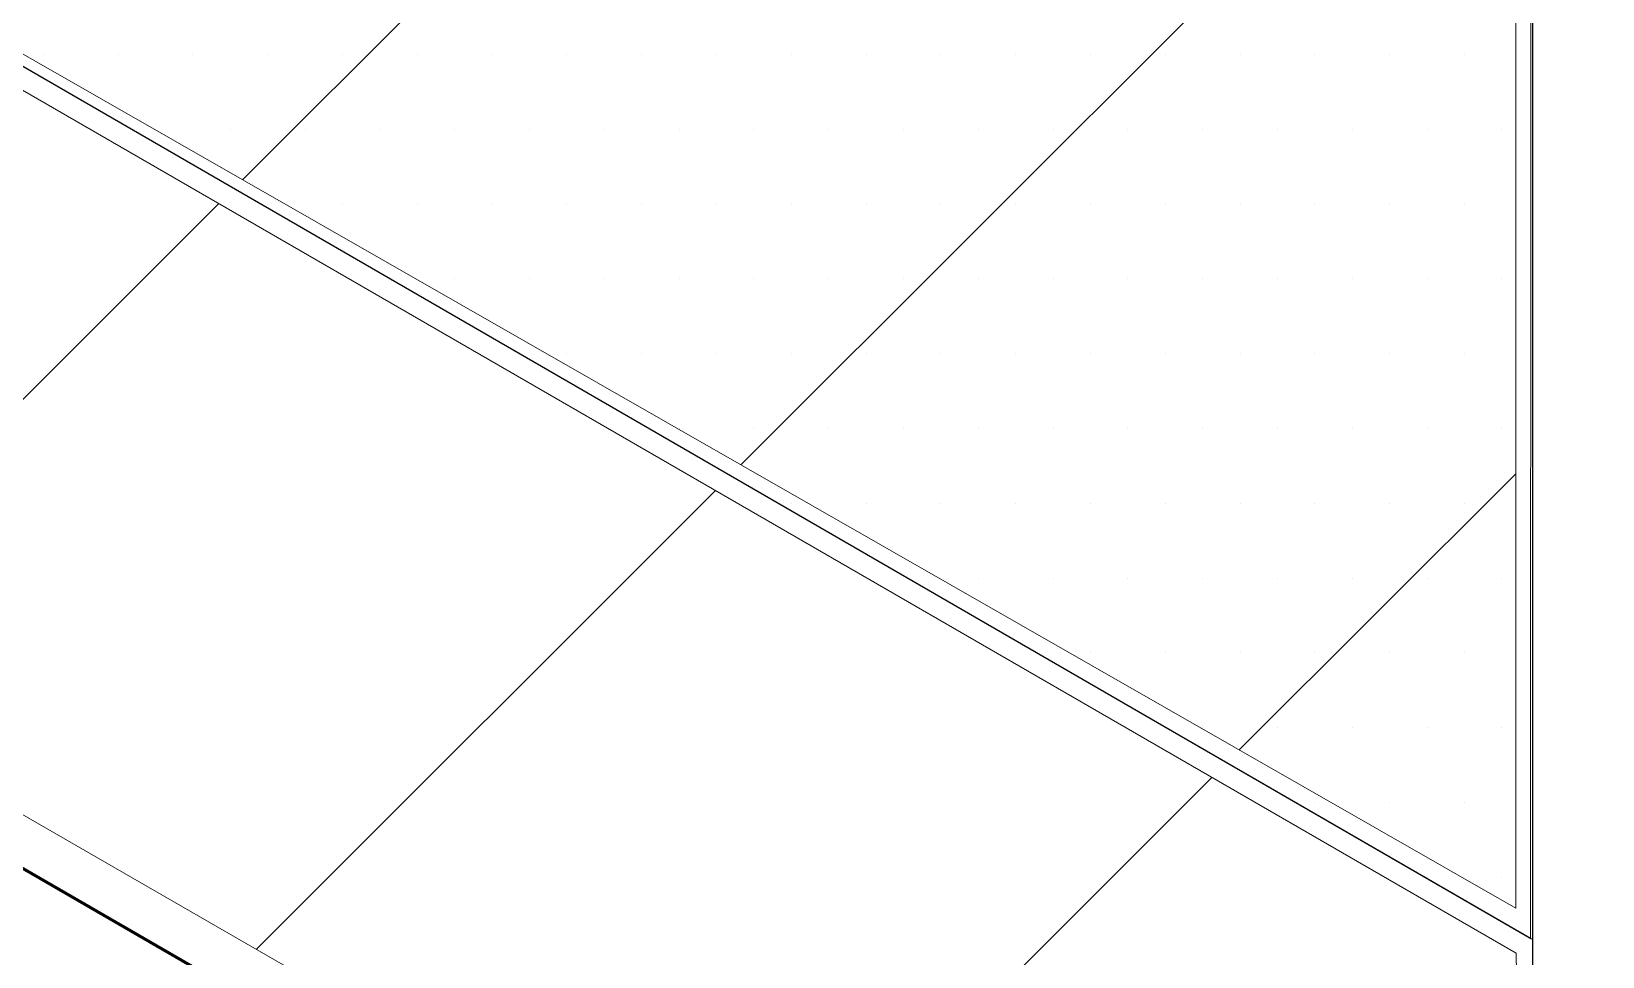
# Model space of a CAD drawing. Extents: x -1328 to 5679, y -4611 to 1603.
# Drawn here: x -219.65 to -191.29, y 929.79 to 946.5 of the extents above; entities that cross this region are included whole.
import ezdxf

# ---------------------------------------------------------------- set-up
doc = ezdxf.new("R2010")
doc.units = 0
doc.header["$MEASUREMENT"] = 0
for name, color, linetype, lineweight in [('.ATI-HATCH', 7, 'Continuous', 0), ('G-ANNO-TTLB', 7, 'Continuous', 0), ('Layer 12', 7, 'Continuous', 0), ('TYVEK', 7, 'Continuous', 0)]:
    doc.layers.add(name, color=color, linetype=linetype, lineweight=lineweight)
pattern_1 = [(45, (0, 0), (-7.07107, 7.07107), [])]

# ---------------------------------------------------------------- blocks, each defined once
blk = doc.blocks.new('Block_251')
at = {"layer": '.ATI-HATCH'}
blk.add_open_spline([(-241.741, 975.488), (-241.741, 975.488), (-252.017, 969.7), (-252.017, 969.7), (-252.017, 969.7), (-256.57, 967.136), (-256.57, 967.136), (-256.57, 967.136), (-192.592, 930.126), (-192.592, 930.126), (-192.592, 930.126), (-192.587, 947.13), (-192.587, 947.13), (-192.587, 947.13), (-241.741, 975.488), (-241.741, 975.488)], degree=3, knots=[0, 0, 0, 0, 1, 1, 1, 2, 2, 2, 3, 3, 3, 4, 4, 4, 5, 5, 5, 5], dxfattribs=at)
at = {"layer": '.ATI-HATCH', "color": 8, "lineweight": 0, "true_color": 0x808080}
for points in [[(-219.436, 946.079), (-219.436, 946.079), (-219.436, 946.079), (-219.436, 946.079)], [(-218.085, 946.079), (-218.085, 946.079), (-218.085, 946.079), (-218.085, 946.079)], [(-216.735, 946.079), (-216.735, 946.079), (-216.735, 946.079), (-216.735, 946.079)], [(-215.385, 946.079), (-215.385, 946.079), (-215.385, 946.079), (-215.385, 946.079)], [(-214.035, 946.079), (-214.035, 946.079), (-214.035, 946.079), (-214.035, 946.079)], [(-212.685, 946.079), (-212.685, 946.079), (-212.685, 946.079), (-212.685, 946.079)], [(-211.334, 946.079), (-211.334, 946.079), (-211.334, 946.079), (-211.334, 946.079)], [(-209.984, 946.079), (-209.984, 946.079), (-209.984, 946.079), (-209.984, 946.079)], [(-208.634, 946.079), (-208.634, 946.079), (-208.634, 946.079), (-208.634, 946.079)], [(-207.284, 946.079), (-207.284, 946.079), (-207.284, 946.079), (-207.284, 946.079)], [(-205.934, 946.079), (-205.934, 946.079), (-205.934, 946.079), (-205.934, 946.079)], [(-204.583, 946.079), (-204.583, 946.079), (-204.583, 946.079), (-204.583, 946.079)], [(-203.233, 946.079), (-203.233, 946.079), (-203.233, 946.079), (-203.233, 946.079)], [(-201.883, 946.079), (-201.883, 946.079), (-201.883, 946.079), (-201.883, 946.079)], [(-200.533, 946.079), (-200.533, 946.079), (-200.533, 946.079), (-200.533, 946.079)], [(-199.183, 946.079), (-199.183, 946.079), (-199.183, 946.079), (-199.183, 946.079)], [(-197.832, 946.079), (-197.832, 946.079), (-197.832, 946.079), (-197.832, 946.079)], [(-196.482, 946.079), (-196.482, 946.079), (-196.482, 946.079), (-196.482, 946.079)], [(-195.132, 946.079), (-195.132, 946.079), (-195.132, 946.079), (-195.132, 946.079)], [(-193.782, 946.079), (-193.782, 946.079), (-193.782, 946.079), (-193.782, 946.079)], [(-217.41, 944.729), (-217.41, 944.729), (-217.41, 944.729), (-217.41, 944.729)], [(-216.06, 944.729), (-216.06, 944.729), (-216.06, 944.729), (-216.06, 944.729)], [(-214.71, 944.729), (-214.71, 944.729), (-214.71, 944.729), (-214.71, 944.729)], [(-213.36, 944.729), (-213.36, 944.729), (-213.36, 944.729), (-213.36, 944.729)], [(-212.009, 944.729), (-212.009, 944.729), (-212.009, 944.729), (-212.009, 944.729)], [(-210.659, 944.729), (-210.659, 944.729), (-210.659, 944.729), (-210.659, 944.729)], [(-209.309, 944.729), (-209.309, 944.729), (-209.309, 944.729), (-209.309, 944.729)], [(-207.959, 944.729), (-207.959, 944.729), (-207.959, 944.729), (-207.959, 944.729)], [(-206.609, 944.729), (-206.609, 944.729), (-206.609, 944.729), (-206.609, 944.729)], [(-205.258, 944.729), (-205.258, 944.729), (-205.258, 944.729), (-205.258, 944.729)], [(-203.908, 944.729), (-203.908, 944.729), (-203.908, 944.729), (-203.908, 944.729)], [(-202.558, 944.729), (-202.558, 944.729), (-202.558, 944.729), (-202.558, 944.729)], [(-201.208, 944.729), (-201.208, 944.729), (-201.208, 944.729), (-201.208, 944.729)], [(-199.858, 944.729), (-199.858, 944.729), (-199.858, 944.729), (-199.858, 944.729)], [(-198.507, 944.729), (-198.507, 944.729), (-198.507, 944.729), (-198.507, 944.729)], [(-197.157, 944.729), (-197.157, 944.729), (-197.157, 944.729), (-197.157, 944.729)], [(-195.807, 944.729), (-195.807, 944.729), (-195.807, 944.729), (-195.807, 944.729)], [(-194.457, 944.729), (-194.457, 944.729), (-194.457, 944.729), (-194.457, 944.729)], [(-193.107, 944.729), (-193.107, 944.729), (-193.107, 944.729), (-193.107, 944.729)], [(-215.385, 943.379), (-215.385, 943.379), (-215.385, 943.379), (-215.385, 943.379)], [(-214.035, 943.379), (-214.035, 943.379), (-214.035, 943.379), (-214.035, 943.379)], [(-212.685, 943.379), (-212.685, 943.379), (-212.685, 943.379), (-212.685, 943.379)], [(-211.334, 943.379), (-211.334, 943.379), (-211.334, 943.379), (-211.334, 943.379)], [(-209.984, 943.379), (-209.984, 943.379), (-209.984, 943.379), (-209.984, 943.379)], [(-208.634, 943.379), (-208.634, 943.379), (-208.634, 943.379), (-208.634, 943.379)], [(-207.284, 943.379), (-207.284, 943.379), (-207.284, 943.379), (-207.284, 943.379)], [(-205.934, 943.379), (-205.934, 943.379), (-205.934, 943.379), (-205.934, 943.379)], [(-204.583, 943.379), (-204.583, 943.379), (-204.583, 943.379), (-204.583, 943.379)], [(-203.233, 943.379), (-203.233, 943.379), (-203.233, 943.379), (-203.233, 943.379)], [(-201.883, 943.379), (-201.883, 943.379), (-201.883, 943.379), (-201.883, 943.379)], [(-200.533, 943.379), (-200.533, 943.379), (-200.533, 943.379), (-200.533, 943.379)], [(-199.183, 943.379), (-199.183, 943.379), (-199.183, 943.379), (-199.183, 943.379)], [(-197.832, 943.379), (-197.832, 943.379), (-197.832, 943.379), (-197.832, 943.379)], [(-196.482, 943.379), (-196.482, 943.379), (-196.482, 943.379), (-196.482, 943.379)], [(-195.132, 943.379), (-195.132, 943.379), (-195.132, 943.379), (-195.132, 943.379)], [(-193.782, 943.379), (-193.782, 943.379), (-193.782, 943.379), (-193.782, 943.379)], [(-212.009, 942.028), (-212.009, 942.028), (-212.009, 942.028), (-212.009, 942.028)], [(-210.659, 942.028), (-210.659, 942.028), (-210.659, 942.028), (-210.659, 942.028)], [(-209.309, 942.028), (-209.309, 942.028), (-209.309, 942.028), (-209.309, 942.028)], [(-207.959, 942.028), (-207.959, 942.028), (-207.959, 942.028), (-207.959, 942.028)], [(-206.609, 942.028), (-206.609, 942.028), (-206.609, 942.028), (-206.609, 942.028)], [(-205.258, 942.028), (-205.258, 942.028), (-205.258, 942.028), (-205.258, 942.028)], [(-203.908, 942.028), (-203.908, 942.028), (-203.908, 942.028), (-203.908, 942.028)], [(-202.558, 942.028), (-202.558, 942.028), (-202.558, 942.028), (-202.558, 942.028)], [(-201.208, 942.028), (-201.208, 942.028), (-201.208, 942.028), (-201.208, 942.028)], [(-199.858, 942.028), (-199.858, 942.028), (-199.858, 942.028), (-199.858, 942.028)], [(-198.507, 942.028), (-198.507, 942.028), (-198.507, 942.028), (-198.507, 942.028)], [(-197.157, 942.028), (-197.157, 942.028), (-197.157, 942.028), (-197.157, 942.028)], [(-195.807, 942.028), (-195.807, 942.028), (-195.807, 942.028), (-195.807, 942.028)], [(-194.457, 942.028), (-194.457, 942.028), (-194.457, 942.028), (-194.457, 942.028)], [(-193.107, 942.028), (-193.107, 942.028), (-193.107, 942.028), (-193.107, 942.028)], [(-209.984, 940.678), (-209.984, 940.678), (-209.984, 940.678), (-209.984, 940.678)], [(-208.634, 940.678), (-208.634, 940.678), (-208.634, 940.678), (-208.634, 940.678)], [(-207.284, 940.678), (-207.284, 940.678), (-207.284, 940.678), (-207.284, 940.678)], [(-205.934, 940.678), (-205.934, 940.678), (-205.934, 940.678), (-205.934, 940.678)], [(-204.583, 940.678), (-204.583, 940.678), (-204.583, 940.678), (-204.583, 940.678)], [(-203.233, 940.678), (-203.233, 940.678), (-203.233, 940.678), (-203.233, 940.678)], [(-201.883, 940.678), (-201.883, 940.678), (-201.883, 940.678), (-201.883, 940.678)], [(-200.533, 940.678), (-200.533, 940.678), (-200.533, 940.678), (-200.533, 940.678)], [(-199.183, 940.678), (-199.183, 940.678), (-199.183, 940.678), (-199.183, 940.678)], [(-197.832, 940.678), (-197.832, 940.678), (-197.832, 940.678), (-197.832, 940.678)], [(-196.482, 940.678), (-196.482, 940.678), (-196.482, 940.678), (-196.482, 940.678)], [(-195.132, 940.678), (-195.132, 940.678), (-195.132, 940.678), (-195.132, 940.678)], [(-193.782, 940.678), (-193.782, 940.678), (-193.782, 940.678), (-193.782, 940.678)], [(-207.959, 939.328), (-207.959, 939.328), (-207.959, 939.328), (-207.959, 939.328)], [(-206.609, 939.328), (-206.609, 939.328), (-206.609, 939.328), (-206.609, 939.328)], [(-205.258, 939.328), (-205.258, 939.328), (-205.258, 939.328), (-205.258, 939.328)], [(-203.908, 939.328), (-203.908, 939.328), (-203.908, 939.328), (-203.908, 939.328)], [(-202.558, 939.328), (-202.558, 939.328), (-202.558, 939.328), (-202.558, 939.328)], [(-201.208, 939.328), (-201.208, 939.328), (-201.208, 939.328), (-201.208, 939.328)], [(-199.858, 939.328), (-199.858, 939.328), (-199.858, 939.328), (-199.858, 939.328)], [(-198.507, 939.328), (-198.507, 939.328), (-198.507, 939.328), (-198.507, 939.328)], [(-197.157, 939.328), (-197.157, 939.328), (-197.157, 939.328), (-197.157, 939.328)], [(-195.807, 939.328), (-195.807, 939.328), (-195.807, 939.328), (-195.807, 939.328)], [(-194.457, 939.328), (-194.457, 939.328), (-194.457, 939.328), (-194.457, 939.328)], [(-193.107, 939.328), (-193.107, 939.328), (-193.107, 939.328), (-193.107, 939.328)], [(-205.934, 937.978), (-205.934, 937.978), (-205.934, 937.978), (-205.934, 937.978)], [(-204.583, 937.978), (-204.583, 937.978), (-204.583, 937.978), (-204.583, 937.978)], [(-203.233, 937.978), (-203.233, 937.978), (-203.233, 937.978), (-203.233, 937.978)], [(-201.883, 937.978), (-201.883, 937.978), (-201.883, 937.978), (-201.883, 937.978)], [(-200.533, 937.978), (-200.533, 937.978), (-200.533, 937.978), (-200.533, 937.978)], [(-199.183, 937.978), (-199.183, 937.978), (-199.183, 937.978), (-199.183, 937.978)], [(-197.832, 937.978), (-197.832, 937.978), (-197.832, 937.978), (-197.832, 937.978)], [(-196.482, 937.978), (-196.482, 937.978), (-196.482, 937.978), (-196.482, 937.978)], [(-195.132, 937.978), (-195.132, 937.978), (-195.132, 937.978), (-195.132, 937.978)], [(-193.782, 937.978), (-193.782, 937.978), (-193.782, 937.978), (-193.782, 937.978)], [(-202.558, 936.628), (-202.558, 936.628), (-202.558, 936.628), (-202.558, 936.628)], [(-201.208, 936.628), (-201.208, 936.628), (-201.208, 936.628), (-201.208, 936.628)], [(-199.858, 936.628), (-199.858, 936.628), (-199.858, 936.628), (-199.858, 936.628)], [(-198.507, 936.628), (-198.507, 936.628), (-198.507, 936.628), (-198.507, 936.628)], [(-197.157, 936.628), (-197.157, 936.628), (-197.157, 936.628), (-197.157, 936.628)], [(-195.807, 936.628), (-195.807, 936.628), (-195.807, 936.628), (-195.807, 936.628)], [(-194.457, 936.628), (-194.457, 936.628), (-194.457, 936.628), (-194.457, 936.628)], [(-193.107, 936.628), (-193.107, 936.628), (-193.107, 936.628), (-193.107, 936.628)], [(-200.533, 935.277), (-200.533, 935.277), (-200.533, 935.277), (-200.533, 935.277)], [(-199.183, 935.277), (-199.183, 935.277), (-199.183, 935.277), (-199.183, 935.277)], [(-197.832, 935.277), (-197.832, 935.277), (-197.832, 935.277), (-197.832, 935.277)], [(-196.482, 935.277), (-196.482, 935.277), (-196.482, 935.277), (-196.482, 935.277)], [(-195.132, 935.277), (-195.132, 935.277), (-195.132, 935.277), (-195.132, 935.277)], [(-193.782, 935.277), (-193.782, 935.277), (-193.782, 935.277), (-193.782, 935.277)], [(-198.507, 933.927), (-198.507, 933.927), (-198.507, 933.927), (-198.507, 933.927)], [(-197.157, 933.927), (-197.157, 933.927), (-197.157, 933.927), (-197.157, 933.927)], [(-195.807, 933.927), (-195.807, 933.927), (-195.807, 933.927), (-195.807, 933.927)], [(-194.457, 933.927), (-194.457, 933.927), (-194.457, 933.927), (-194.457, 933.927)], [(-193.107, 933.927), (-193.107, 933.927), (-193.107, 933.927), (-193.107, 933.927)], [(-196.482, 932.577), (-196.482, 932.577), (-196.482, 932.577), (-196.482, 932.577)], [(-195.132, 932.577), (-195.132, 932.577), (-195.132, 932.577), (-195.132, 932.577)], [(-193.782, 932.577), (-193.782, 932.577), (-193.782, 932.577), (-193.782, 932.577)], [(-194.457, 931.227), (-194.457, 931.227), (-194.457, 931.227), (-194.457, 931.227)], [(-193.107, 931.227), (-193.107, 931.227), (-193.107, 931.227), (-193.107, 931.227)]]:
    blk.add_open_spline(points, degree=3, dxfattribs=at)

msp = doc.modelspace()

# ---------------------------------------------------------------- hatches: boundary and pattern name
at = {"layer": 'G-ANNO-TTLB', "true_color": 0xff00ff, "transparency": 33554687}
h = msp.add_hatch(color=6, dxfattribs=at)
edge = h.paths.add_edge_path()
edge.add_spline(control_points=[(1625.998, -853.91), (1625.998, -853.91), (-1303.52, -853.91), (-1303.52, -853.91), (-1303.52, -853.91), (-1303.52, 1603.09), (-1303.52, 1603.09), (-1303.52, 1603.09), (1625.998, 1603.09), (1625.998, 1603.09), (1625.998, 1603.09), (1625.998, -853.91), (1625.998, -853.91)], knot_values=[0, 0, 0, 0, 1, 1, 1, 2, 2, 2, 3, 3, 3, 4, 4, 4, 4], degree=3, periodic=0)
edge = h.paths.add_edge_path()
edge.add_spline(control_points=[(-1294.52, 1594.09), (-1294.52, 1594.09), (-1294.52, -844.91), (-1294.52, -844.91), (-1294.52, -844.91), (1616.998, -844.91), (1616.998, -844.91), (1616.998, -844.91), (1616.998, 1594.09), (1616.998, 1594.09), (1616.998, 1594.09), (-1294.52, 1594.09), (-1294.52, 1594.09)], knot_values=[0, 0, 0, 0, 1, 1, 1, 2, 2, 2, 3, 3, 3, 4, 4, 4, 4], degree=3, periodic=0)
edge.add_line((-1294.52, 1594.09), (-1294.52, 1594.09))
at = {"layer": 'Layer 12', "true_color": 0x000000, "transparency": 33554687}
h = msp.add_hatch(dxfattribs=at)
h.set_pattern_fill('_U', color=18, scale=10, angle=45, style=2, pattern_type=0)
h.set_pattern_definition(pattern_1)
h.paths.add_polyline_path([(-192.859, 930.668), (-256.57, 967.136), (-241.557, 975.686), (-192.859, 946.999)])
h = msp.add_hatch(dxfattribs=at)
h.set_pattern_fill('_U', color=18, scale=10, angle=45, style=2, pattern_type=0)
h.set_pattern_definition(pattern_1)
h.paths.add_polyline_path([(-192.853, 929.856), (-192.637, 916.684), (-268.505, 960.444), (-257.062, 966.971)])

# ---------------------------------------------------------------- linework, layer by layer
at = {"layer": 'G-ANNO-TTLB'}
for points in [[(1625.998, -853.91), (1625.998, -853.91), (-1303.52, -853.91), (-1303.52, -853.91), (-1303.52, -853.91), (-1303.52, 1603.09), (-1303.52, 1603.09), (-1303.52, 1603.09), (1625.998, 1603.09), (1625.998, 1603.09), (1625.998, 1603.09), (1625.998, -853.91), (1625.998, -853.91)], [(-1294.52, 1594.09), (-1294.52, 1594.09), (-1294.52, -844.91), (-1294.52, -844.91), (-1294.52, -844.91), (1616.998, -844.91), (1616.998, -844.91), (1616.998, -844.91), (1616.998, 1594.09), (1616.998, 1594.09), (1616.998, 1594.09), (-1294.52, 1594.09), (-1294.52, 1594.09)]]:
    msp.add_open_spline(points, degree=3, knots=[0, 0, 0, 0, 1, 1, 1, 2, 2, 2, 3, 3, 3, 4, 4, 4, 4], dxfattribs=at)
at = {"layer": 'Layer 12'}
for points in [[(-192.859, 930.668), (-256.57, 967.136), (-241.557, 975.686), (-192.859, 946.999)], [(-192.853, 929.856), (-192.637, 916.684), (-268.505, 960.444), (-257.062, 966.971)]]:
    msp.add_lwpolyline(points, close=True, dxfattribs=at)
at = {"layer": 'TYVEK', "color": 4, "lineweight": 25, "true_color": 0x00ffff}
for p, q in [((-192.548, 908.903), (-192.548, 1079.691)), ((-256.57, 967.136), (-192.573, 930.115)), ((-269.265, 959.99), (-192.595, 915.636))]:
    msp.add_line(p, q, dxfattribs=at)
at = {"layer": 'TYVEK', "color": 18, "lineweight": 60, "true_color": 0x000000}
msp.add_line((-192.548, 915.617), (-269.265, 959.997), dxfattribs=at)

# ---------------------------------------------------------------- block references
at = {"layer": '.ATI-HATCH'}
msp.add_blockref('Block_251', (0, 0), dxfattribs=at)

doc.saveas('drawing.dxf')
